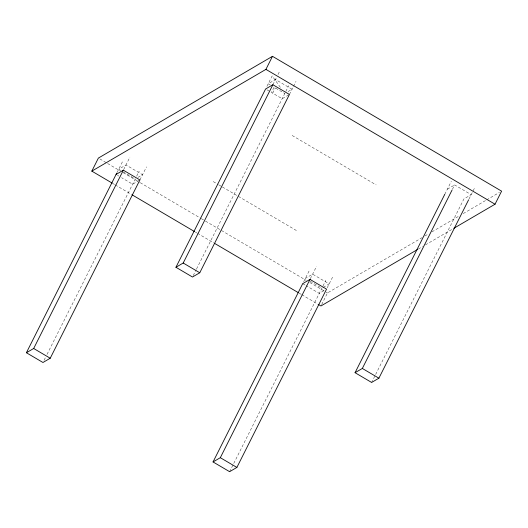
<?xml version="1.0" encoding="UTF-8"?>
<svg xmlns="http://www.w3.org/2000/svg" width="528" height="528" viewBox="0 0 528 528"><rect width="100%" height="100%" fill="white"/><g stroke="black" fill="none" stroke-linecap="round" stroke-linejoin="round"><path stroke-width="0.4" stroke-dasharray="2.64 1.98" d="M117.058 172.491L122.641 161.39M123.677 169.541L129.914 157.139M44.068 360.274L45.553 357.331M47.032 354.38L135.254 178.972L123.526 172.069M136.686 176.121L139.194 171.138M139.907 179.942L146.474 166.881M266.911 86.368L272.164 75.926L280.579 87.641M272.877 84.731L276.58 77.372M278.012 74.521L279.444 71.669M272.692 93.159L275.319 87.932M193.228 275.543L196.192 269.65M196.561 268.917L288.724 85.668M289.43 94.472L293.132 87.113M293.495 86.401L295.997 81.418M303.699 281.688L309.283 270.593M310.319 278.744L316.562 266.336M229.601 471.682L325.842 280.335M327.208 287.833L333.115 276.085M321.671 304.517L327.505 292.915L422.017 237.673M444.767 194.35L451.301 181.355M452.417 189.361L454.641 184.939L471.194 194.68L463.921 198.931L371.62 382.45M468.97 199.102L475.134 186.846M137.9 177.421L142.534 174.715L125.974 164.974L118.701 169.224L120.767 170.445M288.09 91.568L292.057 89.252L275.504 79.504L268.224 83.761L270.184 84.909M139.247 180.325L132.627 184.193L121.592 177.698M288.77 94.862L282.157 98.723L271.478 92.44L274.105 87.219L284.783 93.502M447.361 189.189L454.641 184.939M323.222 287.397L329.175 283.919L312.622 274.171L305.342 278.428L307.415 279.642M323.902 290.684L319.275 293.39L306.167 285.681M424.855 236.016L428.413 233.937M431.963 231.858L459.677 215.662M463.228 213.589L485.965 200.297M486.677 199.881L499.468 192.403M418.288 249.071L422.552 246.576M425.396 244.919L453.11 228.716M266.904 89.747L270.171 91.674M292.169 135.485L376.121 184.892M213.266 181.599L218.203 184.51M218.909 184.919L221.734 186.582M222.44 186.998L297.218 231.007M310.174 281.266L321.902 288.169M99.812 158.902L106.907 163.079M107.62 163.495L120.384 171.013M123.222 172.682L139.537 182.285M140.243 182.701L200.541 218.183M201.247 218.605L204.791 220.691M205.504 221.107L306.227 280.388M309.771 282.48L325.38 291.661M326.086 292.076L327.505 292.915M302.716 283.648L305.474 285.272M117.454 175.263L118.833 176.075M113.111 183.652L114.53 184.483M115.236 184.906L131.551 194.502M195.393 232.076L196.805 232.914M197.518 233.33L213.833 242.933M298.954 293.027L301.079 294.281M301.785 294.697L317.394 303.884"/><path stroke-width="0.79" d="M112.398 183.236L91.826 171.125L98.393 158.07L272.488 56.318L501.6 191.156L495.033 204.217L453.816 228.307M116.074 174.451L123.347 170.194L139.907 179.942L50.233 358.235L42.959 362.485L26.4 352.744L116.728 173.144M26.4 352.744L33.68 348.487L123.347 170.194M91.826 171.125L265.921 69.373L272.488 56.318M175.93 267.274L265.597 88.981L272.877 84.731L289.43 94.472L199.762 272.765L192.482 277.015L175.93 267.274L183.203 263.023L272.877 84.731M213.041 461.941L302.716 283.648L309.995 279.398L326.548 289.139L236.881 467.432L229.601 471.682L213.041 461.941L220.321 457.69L309.995 279.398M468.6 199.841L378.899 378.193L371.62 382.45L355.06 372.702L444.767 194.35M355.06 372.702L362.34 368.452L452.047 190.093M417.582 249.487L320.938 305.969L318.1 304.3M265.921 69.373L495.033 204.217M132.257 194.924L194.68 231.66M214.54 243.349L298.241 292.611M183.203 263.023L199.762 272.765M362.34 368.452L378.899 378.193M220.321 457.69L236.881 467.432M33.68 348.487L50.233 358.235"/></g></svg>
